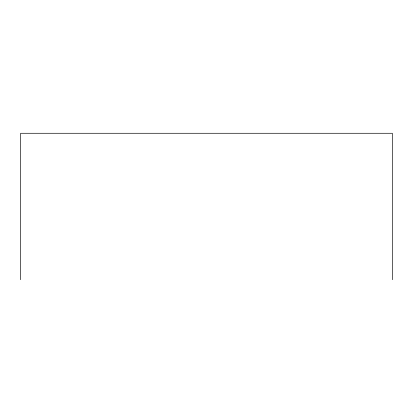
<?xml version="1.0" encoding="UTF-8"?>
<svg xmlns="http://www.w3.org/2000/svg" width="413" height="413" viewBox="0 0 413 413"><rect width="100%" height="100%" fill="white"/><g stroke="black" fill="none" stroke-linecap="round" stroke-linejoin="round"><path stroke-width="0.62" d="M392.35 279.72L392.35 133.28L20.65 133.28L20.65 279.72"/></g></svg>
